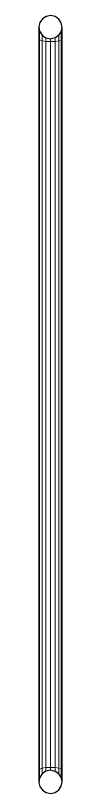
# Model space of a CAD drawing. Header units: millimetres. Extents: x -48147 to 1417267, y -496296 to 18123.
# Drawn here: x 1388456 to 1388475, y -478423 to -477784 of the extents above; entities that cross this region are included whole.
import ezdxf

# ---------------------------------------------------------------- set-up
doc = ezdxf.new("R2010")
doc.units = ezdxf.units.MM
doc.header["$MEASUREMENT"] = 0
doc.linetypes.add('Wipeout_Contour', pattern=[1000, 0, -1000])
doc.layers.add('New_ArchiCAD Doors', color=7, linetype='Continuous')
doc.layers.add('New_ArchiCAD Doors_Pen_No__43', color=7, linetype='Continuous', lineweight=30, true_color=0x444444)
doc.layers.add('New_ArchiCAD Doors_Pen_No__93', color=8, linetype='Continuous', lineweight=13)

# ---------------------------------------------------------------- blocks, each defined once
blk = doc.blocks.new('Section Elem_787_2', base_point=(1376122.47, -491272.82))
at = {"color": 254, "linetype": 'Wipeout_Contour', "lineweight": 0, "ltscale": 5874284.916144451}
blk.add_wipeout([(1388465.91, -478403.82), (1388465.91, -478401.42), (1388462.03, -478401.6), (1388462.03, -478404.62)], dxfattribs=at).dxf.layer = 'New_ArchiCAD Doors'
at = {"color": 254, "linetype": 'Wipeout_Contour', "lineweight": 0, "ltscale": 5874313.344659718}
blk.add_wipeout([(1388472.6, -478406.67), (1388472.6, -478402.05), (1388469.78, -478401.61), (1388469.78, -478404.68)], dxfattribs=at).dxf.layer = 'New_ArchiCAD Doors'
at = {"color": 254, "linetype": 'Wipeout_Contour', "lineweight": 0, "ltscale": 5874272.848429114}
blk.add_wipeout([(1388462.03, -478404.62), (1388462.03, -478401.6), (1388458.93, -478402.08), (1388458.93, -478406.79)], dxfattribs=at).dxf.layer = 'New_ArchiCAD Doors'
at = {"color": 254, "linetype": 'Wipeout_Contour', "lineweight": 0, "ltscale": 5874299.591209145}
blk.add_wipeout([(1388465.91, -478403.82), (1388469.78, -478404.68), (1388469.78, -478401.61), (1388465.91, -478401.42)], dxfattribs=at).dxf.layer = 'New_ArchiCAD Doors'
at = {"color": 254, "linetype": 'Wipeout_Contour', "lineweight": 0, "ltscale": 5874332.003688999}
blk.add_wipeout([(1388475.33, -478413.15), (1388475.33, -478403.49), (1388474.54, -478402.69), (1388474.54, -478409.53)], dxfattribs=at).dxf.layer = 'New_ArchiCAD Doors'
at = {"color": 254, "linetype": 'Wipeout_Contour', "lineweight": 0, "ltscale": 5873909.530544898}
blk.add_wipeout([(1388469.78, -478401.61), (1388469.78, -477805.03), (1388465.91, -477805.22), (1388465.91, -478401.42)], dxfattribs=at).dxf.layer = 'New_ArchiCAD Doors'
at = {"color": 254, "linetype": 'Wipeout_Contour', "lineweight": 0, "ltscale": 5874263.262732761}
blk.add_wipeout([(1388456.92, -478410.01), (1388456.92, -478402.8), (1388456.34, -478403.64), (1388456.34, -478413.82)], dxfattribs=at).dxf.layer = 'New_ArchiCAD Doors'
at = {"color": 254, "linetype": 'Wipeout_Contour', "lineweight": 0, "ltscale": 5873922.186542665}
blk.add_wipeout([(1388472.6, -478402.05), (1388472.6, -477804.59), (1388469.78, -477805.03), (1388469.78, -478401.61)], dxfattribs=at).dxf.layer = 'New_ArchiCAD Doors'
at = {"color": 254, "linetype": 'Wipeout_Contour', "lineweight": 0, "ltscale": 5874265.343318983}
blk.add_wipeout([(1388458.93, -478406.79), (1388458.93, -478402.08), (1388456.92, -478402.8), (1388456.92, -478410.01)], dxfattribs=at).dxf.layer = 'New_ArchiCAD Doors'
at = {"color": 254, "linetype": 'Wipeout_Contour', "lineweight": 0, "ltscale": 5873894.877878157}
blk.add_wipeout([(1388465.91, -478401.42), (1388465.91, -477805.22), (1388462.03, -477805.04), (1388462.03, -478401.6)], dxfattribs=at).dxf.layer = 'New_ArchiCAD Doors'
at = {"color": 254, "linetype": 'Wipeout_Contour', "lineweight": 0, "ltscale": 5874324.268777723}
blk.add_wipeout([(1388474.54, -478409.53), (1388474.54, -478402.69), (1388472.6, -478402.05), (1388472.6, -478406.67)], dxfattribs=at).dxf.layer = 'New_ArchiCAD Doors'
at = {"color": 254, "linetype": 'Wipeout_Contour', "lineweight": 0, "ltscale": 5873881.671266811}
blk.add_wipeout([(1388462.03, -478401.6), (1388462.03, -477805.04), (1388458.93, -477804.56), (1388458.93, -478402.08)], dxfattribs=at).dxf.layer = 'New_ArchiCAD Doors'
at = {"color": 254, "linetype": 'Wipeout_Contour', "lineweight": 0, "ltscale": 5873519.471551612}
blk.add_wipeout([(1388465.91, -477802.82), (1388465.91, -477805.22), (1388469.78, -477805.03), (1388469.78, -477801.96)], dxfattribs=at).dxf.layer = 'New_ArchiCAD Doors'
at = {"color": 254, "linetype": 'Wipeout_Contour', "lineweight": 0, "ltscale": 5873867.123008816}
blk.add_wipeout([(1388456.92, -478402.8), (1388456.92, -477803.85), (1388456.34, -477803), (1388456.34, -478403.64)], dxfattribs=at).dxf.layer = 'New_ArchiCAD Doors'
at = {"color": 254, "linetype": 'Wipeout_Contour', "lineweight": 0, "ltscale": 5873931.182180662}
blk.add_wipeout([(1388474.54, -478402.69), (1388474.54, -477803.96), (1388472.6, -477804.59), (1388472.6, -478402.05)], dxfattribs=at).dxf.layer = 'New_ArchiCAD Doors'
at = {"color": 254, "linetype": 'Wipeout_Contour', "lineweight": 0, "ltscale": 5873531.030875588}
blk.add_wipeout([(1388469.78, -477805.03), (1388472.6, -477804.59), (1388472.6, -477799.98), (1388469.78, -477801.96)], dxfattribs=at).dxf.layer = 'New_ArchiCAD Doors'
at = {"color": 254, "linetype": 'Wipeout_Contour', "lineweight": 0, "ltscale": 5873872.015414004}
blk.add_wipeout([(1388458.93, -478402.08), (1388458.93, -477804.56), (1388456.92, -477803.85), (1388456.92, -478402.8)], dxfattribs=at).dxf.layer = 'New_ArchiCAD Doors'
at = {"color": 254, "linetype": 'Wipeout_Contour', "lineweight": 0, "ltscale": 5873504.841267633}
blk.add_wipeout([(1388465.91, -477805.22), (1388465.91, -477802.82), (1388462.03, -477802.03), (1388462.03, -477805.04)], dxfattribs=at).dxf.layer = 'New_ArchiCAD Doors'
at = {"color": 254, "linetype": 'Wipeout_Contour', "lineweight": 0, "ltscale": 5873936.329022168}
blk.add_wipeout([(1388475.33, -478403.49), (1388475.33, -477803.15), (1388474.54, -477803.96), (1388474.54, -478402.69)], dxfattribs=at).dxf.layer = 'New_ArchiCAD Doors'
at = {"color": 254, "linetype": 'Wipeout_Contour', "lineweight": 0, "ltscale": 5873490.496563678}
blk.add_wipeout([(1388458.93, -477799.85), (1388458.93, -477804.56), (1388462.03, -477805.04), (1388462.03, -477802.03)], dxfattribs=at).dxf.layer = 'New_ArchiCAD Doors'
at = {"color": 254, "linetype": 'Wipeout_Contour', "lineweight": 0, "ltscale": 5873538.099436416}
blk.add_wipeout([(1388474.54, -477803.96), (1388474.54, -477797.12), (1388472.6, -477799.98), (1388472.6, -477804.59)], dxfattribs=at).dxf.layer = 'New_ArchiCAD Doors'
at = {"color": 254, "linetype": 'Wipeout_Contour', "lineweight": 0, "ltscale": 23497223.56049874}
blk.add_wipeout([(1388462.35, -478422.17), (1388466, -478422.82), (1388469.62, -478422.03), (1388472.67, -478419.92), (1388474.67, -478416.8), (1388475.33, -478413.15), (1388474.54, -478409.53), (1388472.6, -478406.67), (1388469.78, -478404.68), (1388465.91, -478403.82), (1388462.03, -478404.62), (1388458.93, -478406.79), (1388456.92, -478410.01), (1388456.34, -478413.82), (1388457.12, -478417.12), (1388459.24, -478420.16)], dxfattribs=at).dxf.layer = 'New_ArchiCAD Doors'
at = {"layer": 'New_ArchiCAD Doors_Pen_No__43', "linetype": 'Continuous', "flags": 128}
blk.add_lwpolyline([(1388456.34, -478413.82), (1388457.12, -478417.12), (1388459.24, -478420.16), (1388462.35, -478422.17), (1388466, -478422.82), (1388469.62, -478422.03), (1388472.67, -478419.92), (1388474.67, -478416.8), (1388475.33, -478413.15), (1388474.54, -478409.53), (1388472.6, -478406.67), (1388469.78, -478404.68), (1388465.91, -478403.82), (1388462.03, -478404.62), (1388458.93, -478406.79), (1388456.92, -478410.01)], close=True, dxfattribs=at)
at = {"layer": 'New_ArchiCAD Doors_Pen_No__93', "linetype": 'Continuous'}
for p, q in [((1388456.34, -478403.64), (1388456.92, -478402.8)), ((1388456.34, -478403.64), (1388456.34, -478413.82)), ((1388456.92, -478402.8), (1388458.93, -478402.08)), ((1388456.92, -478402.8), (1388456.92, -478410.01)), ((1388458.93, -478402.08), (1388462.03, -478401.6)), ((1388458.93, -478402.08), (1388458.93, -478406.79)), ((1388462.03, -478401.6), (1388465.91, -478401.42)), ((1388462.03, -478401.6), (1388462.03, -478404.62)), ((1388465.91, -478401.42), (1388465.91, -478403.82)), ((1388465.91, -478401.42), (1388469.78, -478401.61)), ((1388469.78, -478401.61), (1388469.78, -478404.68)), ((1388469.78, -478401.61), (1388472.6, -478402.05)), ((1388472.6, -478402.05), (1388472.6, -478406.67)), ((1388472.6, -478402.05), (1388474.54, -478402.69)), ((1388474.54, -478402.69), (1388474.54, -478409.53)), ((1388474.54, -478402.69), (1388475.33, -478403.49)), ((1388475.33, -478403.49), (1388475.33, -478413.15))]:
    blk.add_line(p, q, dxfattribs=at)
at = {"color": 254, "linetype": 'Wipeout_Contour', "lineweight": 0, "ltscale": 5873540.660114101}
blk.add_wipeout([(1388475.33, -477803.15), (1388475.33, -477793.5), (1388474.54, -477797.12), (1388474.54, -477803.96)], dxfattribs=at).dxf.layer = 'New_ArchiCAD Doors'
at = {"color": 254, "linetype": 'Wipeout_Contour', "lineweight": 0, "ltscale": 5873478.691533267}
blk.add_wipeout([(1388458.93, -477799.85), (1388456.92, -477796.63), (1388456.92, -477803.85), (1388458.93, -477804.56)], dxfattribs=at).dxf.layer = 'New_ArchiCAD Doors'
at = {"color": 254, "linetype": 'Wipeout_Contour', "lineweight": 0, "ltscale": 5873470.989384395}
blk.add_wipeout([(1388456.92, -477803.85), (1388456.92, -477796.63), (1388456.34, -477792.82), (1388456.34, -477803)], dxfattribs=at).dxf.layer = 'New_ArchiCAD Doors'
at = {"color": 254, "linetype": 'Wipeout_Contour', "lineweight": 0, "ltscale": 23493993.16913361}
blk.add_wipeout([(1388465.91, -477802.82), (1388469.78, -477801.96), (1388472.6, -477799.98), (1388474.54, -477797.12), (1388475.33, -477793.5), (1388474.67, -477789.85), (1388472.67, -477786.73), (1388469.62, -477784.61), (1388466, -477783.82), (1388462.35, -477784.48), (1388459.24, -477786.48), (1388457.12, -477789.52), (1388456.34, -477792.82), (1388456.92, -477796.63), (1388458.93, -477799.85), (1388462.03, -477802.03)], dxfattribs=at).dxf.layer = 'New_ArchiCAD Doors'
at = {"layer": 'New_ArchiCAD Doors_Pen_No__43', "linetype": 'Continuous', "flags": 128}
blk.add_lwpolyline([(1388456.92, -477796.63), (1388458.93, -477799.85), (1388462.03, -477802.03), (1388465.91, -477802.82), (1388469.78, -477801.96), (1388472.6, -477799.98), (1388474.54, -477797.12), (1388475.33, -477793.5), (1388474.67, -477789.85), (1388472.67, -477786.73), (1388469.62, -477784.61), (1388466, -477783.82), (1388462.35, -477784.48), (1388459.24, -477786.48), (1388457.12, -477789.52), (1388456.34, -477792.82)], close=True, dxfattribs=at)
at = {"layer": 'New_ArchiCAD Doors_Pen_No__93', "linetype": 'Continuous'}
for p, q in [((1388456.34, -477803), (1388456.34, -477792.82)), ((1388475.33, -477803.15), (1388475.33, -477793.5)), ((1388456.92, -477803.85), (1388456.92, -477796.63)), ((1388458.93, -477804.56), (1388458.93, -477799.85)), ((1388472.6, -477804.59), (1388472.6, -477799.98)), ((1388474.54, -477803.96), (1388474.54, -477797.12)), ((1388456.34, -478403.64), (1388456.34, -477803)), ((1388456.34, -477803), (1388456.92, -477803.85)), ((1388456.92, -478402.8), (1388456.92, -477803.85)), ((1388456.92, -477803.85), (1388458.93, -477804.56)), ((1388458.93, -478402.08), (1388458.93, -477804.56)), ((1388458.93, -477804.56), (1388462.03, -477805.04)), ((1388462.03, -477805.04), (1388462.03, -477802.03)), ((1388462.03, -478401.6), (1388462.03, -477805.04)), ((1388462.03, -477805.04), (1388465.91, -477805.22)), ((1388465.91, -477805.22), (1388465.91, -477802.82)), ((1388465.91, -477805.22), (1388469.78, -477805.03)), ((1388465.91, -478401.42), (1388465.91, -477805.22)), ((1388469.78, -477805.03), (1388469.78, -477801.96)), ((1388469.78, -477805.03), (1388472.6, -477804.59)), ((1388469.78, -478401.61), (1388469.78, -477805.03)), ((1388472.6, -477804.59), (1388474.54, -477803.96)), ((1388472.6, -478402.05), (1388472.6, -477804.59)), ((1388474.54, -477803.96), (1388475.33, -477803.15)), ((1388474.54, -477803.96), (1388474.54, -478402.69)), ((1388475.33, -477803.15), (1388475.33, -478403.49))]:
    blk.add_line(p, q, dxfattribs=at)

msp = doc.modelspace()

# ---------------------------------------------------------------- block references
at = {"layer": 'New_ArchiCAD Doors'}
msp.add_blockref('Section Elem_787_2', (1376122.47, -491272.82), dxfattribs=at)

doc.saveas('drawing.dxf')
